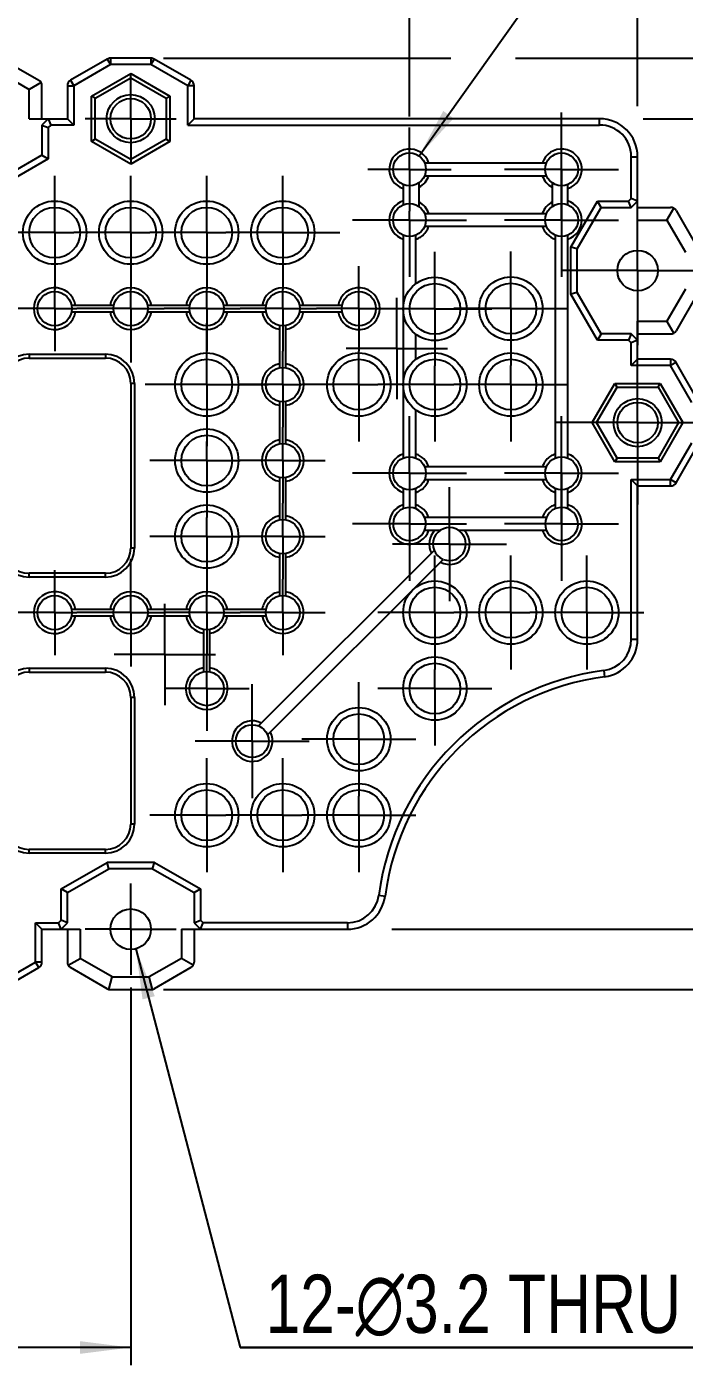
# Model space of a CAD drawing. Header units: millimetres. Extents: x 0 to 297, y 0 to 210.
# Drawn here: x 86.8 to 112.7, y 50.7 to 103.5 of the extents above; entities that cross this region are included whole.
import ezdxf

# ---------------------------------------------------------------- set-up
doc = ezdxf.new("R2010")
doc.units = ezdxf.units.MM
doc.header["$LTSCALE"] = 16.335
doc.linetypes.add('CENTER', pattern=[0.6, 0.375, -0.075, 0.075, -0.075])
doc.layers.get('0').update_dxf_attribs({"linetype": 'CONTINUOUS'})
doc.layers.add('3_ALL_AXES', color=7, linetype='CONTINUOUS')
doc.layers.add('7_ALL_FEATURES', color=7, linetype='CONTINUOUS')
doc.styles.get("Standard").update_dxf_attribs({"font": 'txt', "width": 0.8})
doc.dimstyles.new('DIMSTYLE_1', dxfattribs={"dimtxt": 2.3, "dimasz": 2, "dimexe": 0.7, "dimexo": 0.5, "dimgap": 0.575, "dimtad": 1, "dimdec": 3, "dimlfac": 2, "dimdsep": 46, "dimtxsty": 'Standard', "dimblk": '_FILLED', "dimblk1": '_FILLED', "dimblk2": '_FILLED', "dimcen": 0.09, "dimadec": 0, "dimazin": 0, "dimtm": 0.2, "dimtfac": 1, "dimtdec": 3, "dimtofl": 0, "dimtmove": 0, "dimatfit": 3, "dimldrblk": '_FILLED', "dimfxl": 1, "dimtolj": 1, "dimarcsym": 0})
doc.dimstyles.new('DIMSTYLE_10', dxfattribs={"dimtxt": 2.3, "dimasz": 2, "dimexe": 0.7, "dimexo": 0.5, "dimgap": 0.575, "dimtad": 1, "dimlfac": 2, "dimdsep": 46, "dimtxsty": 'Standard', "dimblk": '_FILLED', "dimblk1": '_FILLED', "dimblk2": '_FILLED', "dimcen": 0.09, "dimadec": 0, "dimazin": 0, "dimtp": 0.3, "dimtm": 0.3, "dimtfac": 1, "dimtofl": 0, "dimtmove": 0, "dimatfit": 3, "dimldrblk": '_FILLED', "dimfxl": 1, "dimtolj": 1, "dimarcsym": 0})
doc.dimstyles.new('DIMSTYLE_2', dxfattribs={"dimtxt": 2.3, "dimasz": 2, "dimexe": 0.7, "dimexo": 0.5, "dimgap": 0.575, "dimtad": 1, "dimdec": 1, "dimlfac": 2, "dimdsep": 46, "dimtxsty": 'Standard', "dimblk": '_FILLED', "dimblk1": '_FILLED', "dimblk2": '_FILLED', "dimcen": 0.09, "dimadec": 0, "dimazin": 0, "dimtm": 0.3, "dimtfac": 1, "dimtdec": 1, "dimtofl": 0, "dimtmove": 0, "dimatfit": 3, "dimldrblk": '_FILLED', "dimfxl": 1, "dimtolj": 1, "dimarcsym": 0})
doc.dimstyles.new('DIMSTYLE_3', dxfattribs={"dimtxt": 2.3, "dimasz": 2, "dimexe": 0.7, "dimexo": 0.5, "dimgap": 0.575, "dimtad": 1, "dimdec": 1, "dimlfac": 2, "dimdsep": 46, "dimtxsty": 'Standard', "dimblk": '_FILLED', "dimblk1": '_FILLED', "dimblk2": '_FILLED', "dimcen": 0.09, "dimadec": 0, "dimazin": 0, "dimtp": 0.05, "dimtm": 0.05, "dimtfac": 1, "dimtdec": 1, "dimtofl": 0, "dimtmove": 0, "dimatfit": 3, "dimldrblk": '_FILLED', "dimfxl": 1, "dimtolj": 1, "dimarcsym": 0})
doc.dimstyles.new('DIMSTYLE_4', dxfattribs={"dimtxt": 2.3, "dimasz": 2, "dimexe": 0.7, "dimexo": 0.5, "dimgap": 0.575, "dimtad": 1, "dimdec": 3, "dimlfac": 2, "dimdsep": 46, "dimtxsty": 'Standard', "dimblk": '_FILLED', "dimblk1": '_FILLED', "dimblk2": '_FILLED', "dimcen": 0.09, "dimadec": 0, "dimazin": 0, "dimtp": 0.2, "dimtm": 0.2, "dimtfac": 1, "dimtdec": 3, "dimtofl": 0, "dimtmove": 0, "dimatfit": 3, "dimldrblk": '_FILLED', "dimfxl": 1, "dimtolj": 1, "dimarcsym": 0})
doc.dimstyles.new('DIMSTYLE_5', dxfattribs={"dimtxt": 2.3, "dimasz": 2, "dimexe": 0.7, "dimexo": 0.5, "dimgap": 0.575, "dimtad": 1, "dimdec": 3, "dimlfac": 2, "dimdsep": 46, "dimtxsty": 'Standard', "dimblk": '_FILLED', "dimblk1": '_FILLED', "dimblk2": '_FILLED', "dimcen": 0.09, "dimadec": 0, "dimazin": 0, "dimtp": 0.3, "dimtm": 0.3, "dimtfac": 1, "dimtdec": 3, "dimtofl": 0, "dimtmove": 0, "dimatfit": 3, "dimldrblk": '_FILLED', "dimfxl": 1, "dimtolj": 1, "dimarcsym": 0})
doc.dimstyles.new('DIMSTYLE_8', dxfattribs={"dimtxt": 2.3, "dimasz": 2, "dimexe": 0.7, "dimexo": 0.5, "dimtad": 1, "dimdec": 3, "dimlfac": 2, "dimdsep": 46, "dimtxsty": 'Standard', "dimblk": '_FILLED', "dimblk1": '_FILLED', "dimblk2": '_FILLED', "dimcen": 0.09, "dimadec": 0, "dimazin": 0, "dimtm": 0.03, "dimtfac": 1, "dimtdec": 3, "dimtmove": 0, "dimatfit": 2, "dimldrblk": '_FILLED', "dimfxl": 1, "dimtolj": 1, "dimarcsym": 0})
doc.dimstyles.new('DIMSTYLE_9', dxfattribs={"dimtxt": 2.3, "dimasz": 2, "dimexe": 0.7, "dimexo": 0.5, "dimtad": 1, "dimlfac": 2, "dimdsep": 46, "dimtxsty": 'Standard', "dimblk": '_FILLED', "dimblk1": '_FILLED', "dimblk2": '_FILLED', "dimcen": 0.09, "dimadec": 0, "dimazin": 0, "dimtp": 0.1, "dimtm": 0.1, "dimtfac": 1, "dimtmove": 0, "dimatfit": 2, "dimldrblk": '_FILLED', "dimfxl": 1, "dimtolj": 1, "dimarcsym": 0})

# ---------------------------------------------------------------- blocks, each defined once
blk = doc.blocks.new('_FILLED')
at = {"color": 0, "linetype": 'ByBlock'}
blk.add_solid([(0, 0), (-1, 0.125), (-1, -0.125)], dxfattribs=at)
blk = doc.blocks.new('*D2')
at = {"color": 2, "linetype": 'Continuous'}
for p, q in [((111.354, 99.899), (132.534, 99.899)), ((131.834, 99.899), (131.834, 83.899)), ((131.834, 67.899), (131.834, 83.899)), ((101.151, 67.899), (132.534, 67.899))]:
    blk.add_line(p, q, dxfattribs=at)
at = {"color": 2, "linetype": 'Continuous', "xscale": 2, "yscale": 2, "zscale": 2}
for p, rotation in [((131.834, 99.899), 90), ((131.834, 67.899), 270)]:
    blk.add_blockref('_FILLED', p, dxfattribs=dict(at, rotation=rotation))
at = {"color": 2, "linetype": 'Continuous', "insert": (128.959, 83.899), "char_height": 2.3, "width": 3.68, "attachment_point": 2, "rotation": 90, "line_spacing_factor": 0.9}
blk.add_mtext('64', dxfattribs=at)
blk = doc.blocks.new('*D3')
at = {"color": 2, "linetype": 'Continuous'}
for p, q in [((46.854, 117.358), (46.854, 124.599)), ((110.854, 112.52), (110.854, 124.599)), ((46.854, 123.899), (78.854, 123.899)), ((110.854, 123.899), (78.854, 123.899)), ((46.854, 100.399), (46.854, 113.209)), ((110.854, 100.399), (110.854, 109.438))]:
    blk.add_line(p, q, dxfattribs=at)
at = {"color": 2, "linetype": 'Continuous', "xscale": 2, "yscale": 2, "zscale": 2, "rotation": 180}
blk.add_blockref('_FILLED', (46.854, 123.899), dxfattribs=at)
at = {"color": 2, "linetype": 'Continuous', "xscale": 2, "yscale": 2, "zscale": 2}
blk.add_blockref('_FILLED', (110.854, 123.899), dxfattribs=at)
at = {"color": 2, "linetype": 'Continuous', "insert": (78.854, 126.774), "char_height": 2.3, "width": 5.52, "attachment_point": 2, "line_spacing_factor": 0.9}
blk.add_mtext('128', dxfattribs=at)
blk = doc.blocks.new('*D4')
at = {"color": 2, "linetype": 'Continuous'}
for p, q in [((44.468, 117.855), (44.468, 131.387)), ((113.241, 116.019), (113.241, 131.387)), ((44.468, 130.687), (78.854, 130.687)), ((113.241, 130.687), (78.854, 130.687)), ((44.468, 95.198), (44.468, 112.175)), ((113.241, 95.198), (113.241, 111.58))]:
    blk.add_line(p, q, dxfattribs=at)
at = {"color": 2, "linetype": 'Continuous', "xscale": 2, "yscale": 2, "zscale": 2, "rotation": 180}
blk.add_blockref('_FILLED', (44.468, 130.687), dxfattribs=at)
at = {"color": 2, "linetype": 'Continuous', "xscale": 2, "yscale": 2, "zscale": 2}
blk.add_blockref('_FILLED', (113.241, 130.687), dxfattribs=at)
at = {"color": 2, "linetype": 'Continuous', "insert": (78.854, 133.562), "char_height": 2.3, "width": 9.2, "attachment_point": 2, "line_spacing_factor": 0.9}
blk.add_mtext('137.6', dxfattribs=at)
blk = doc.blocks.new('*D5')
at = {"color": 2, "linetype": 'Continuous'}
for p, q in [((92.153, 102.285), (103.483, 102.285)), ((106.042, 102.285), (138.289, 102.285)), ((137.589, 102.285), (137.589, 83.899)), ((137.589, 65.512), (137.589, 83.899)), ((92.153, 65.512), (138.289, 65.512))]:
    blk.add_line(p, q, dxfattribs=at)
at = {"color": 2, "linetype": 'Continuous', "xscale": 2, "yscale": 2, "zscale": 2}
for p, rotation in [((137.589, 102.285), 90), ((137.589, 65.512), 270)]:
    blk.add_blockref('_FILLED', p, dxfattribs=dict(at, rotation=rotation))
at = {"color": 2, "linetype": 'Continuous', "insert": (134.714, 83.899), "char_height": 2.3, "width": 7.36, "attachment_point": 2, "rotation": 90, "line_spacing_factor": 0.9}
blk.add_mtext('73.5', dxfattribs=at)
blk = doc.blocks.new('_DOT')
at = {"color": 0, "linetype": 'ByBlock'}
blk.add_line((-0.125, 0), (-1, 0), dxfattribs=at)
at = {"color": 0, "linetype": 'ByBlock', "const_width": 0.125}
blk.add_lwpolyline([(-0.0625, 0, 1), (0.0625, 0, 1)], format="xyb", close=True, dxfattribs=at)
blk = doc.blocks.new('*D7')
at = {"color": 2, "linetype": 'Continuous'}
for p, q in [((126.354, 99.899), (126.354, 102.699)), ((126.354, 102.699), (126.354, 96.899)), ((111.078, 99.899), (127.054, 99.899)), ((126.354, 91.099), (126.354, 96.899)), ((114.3, 93.899), (127.054, 93.899)), ((126.354, 93.899), (126.354, 91.099))]:
    blk.add_line(p, q, dxfattribs=at)
at = {"color": 2, "linetype": 'Continuous', "xscale": 2, "yscale": 2, "zscale": 2}
for name, p, rotation in [('_FILLED', (126.354, 99.899), 270), ('_DOT', (126.354, 93.899), 90)]:
    blk.add_blockref(name, p, dxfattribs=dict(at, rotation=rotation))
at = {"color": 2, "linetype": 'Continuous', "insert": (123.479, 96.899), "char_height": 2.3, "width": 3.68, "attachment_point": 2, "rotation": 90, "line_spacing_factor": 0.9}
blk.add_mtext('12', dxfattribs=at)
blk = doc.blocks.new('*D9')
at = {"color": 2, "linetype": 'Continuous'}
for p, q in [((55.854, 118.692), (55.854, 120.099)), ((101.854, 99.983), (101.854, 120.099)), ((55.854, 119.399), (78.854, 119.399)), ((101.854, 119.399), (78.854, 119.399)), ((55.854, 100.649), (55.854, 113.498))]:
    blk.add_line(p, q, dxfattribs=at)
at = {"color": 2, "linetype": 'Continuous', "xscale": 2, "yscale": 2, "zscale": 2, "rotation": 180}
blk.add_blockref('_FILLED', (55.854, 119.399), dxfattribs=at)
at = {"color": 2, "linetype": 'Continuous', "xscale": 2, "yscale": 2, "zscale": 2}
blk.add_blockref('_FILLED', (101.854, 119.399), dxfattribs=at)
at = {"color": 2, "linetype": 'Continuous', "insert": (78.854, 122.274), "char_height": 2.3, "width": 3.68, "attachment_point": 2, "line_spacing_factor": 0.9}
blk.add_mtext('92', dxfattribs=at)
blk = doc.blocks.new('*D16')
at = {"color": 2, "linetype": 'Continuous'}
for p, q in [((102.231, 98.428), (117.128, 119.399)), ((117.128, 119.399), (139.594, 119.399)), ((139.594, 119.399), (117.128, 119.399))]:
    blk.add_line(p, q, dxfattribs=at)
at = {"color": 2, "linetype": 'Continuous', "xscale": 2, "yscale": 2, "zscale": 2, "rotation": 234.6103851599}
blk.add_blockref('_FILLED', (102.231, 98.428), dxfattribs=at)
at = {"color": 2, "linetype": 'Continuous', "insert": (118.128, 122.274), "char_height": 2.3, "width": 21.46667, "attachment_point": 1, "line_spacing_factor": 0.9}
blk.add_mtext('20-\\Fgdt;{\\Fgdt;n}\\Ftxt;2.6THRU', dxfattribs=at)
blk = doc.blocks.new('*D17')
at = {"color": 2, "linetype": 'Continuous'}
for p, q in [((91.057, 67.125), (95.174, 51.383)), ((95.174, 51.383), (119.481, 51.383)), ((119.481, 51.383), (95.174, 51.383))]:
    blk.add_line(p, q, dxfattribs=at)
at = {"color": 2, "linetype": 'Continuous', "xscale": 2, "yscale": 2, "zscale": 2, "rotation": 104.6569720764}
blk.add_blockref('_FILLED', (91.057, 67.125), dxfattribs=at)
at = {"color": 2, "linetype": 'Continuous', "insert": (96.174, 54.258), "char_height": 2.3, "width": 23.30667, "attachment_point": 1, "line_spacing_factor": 0.9}
blk.add_mtext('12-\\Fgdt;{\\Fgdt;n}\\Ftxt;3.2 THRU', dxfattribs=at)
blk = doc.blocks.new('*D18')
at = {"color": 2, "linetype": 'Continuous'}
for p, q in [((66.854, 65.599), (66.854, 50.683)), ((90.854, 65.599), (90.854, 50.683)), ((66.854, 51.383), (78.854, 51.383)), ((90.854, 51.383), (78.854, 51.383))]:
    blk.add_line(p, q, dxfattribs=at)
at = {"color": 2, "linetype": 'Continuous', "xscale": 2, "yscale": 2, "zscale": 2, "rotation": 180}
blk.add_blockref('_FILLED', (66.854, 51.383), dxfattribs=at)
at = {"color": 2, "linetype": 'Continuous', "xscale": 2, "yscale": 2, "zscale": 2}
blk.add_blockref('_FILLED', (90.854, 51.383), dxfattribs=at)
at = {"color": 2, "linetype": 'Continuous', "insert": (78.854, 54.258), "char_height": 2.3, "width": 3.68, "attachment_point": 2, "line_spacing_factor": 0.9}
blk.add_mtext('48', dxfattribs=at)

msp = doc.modelspace()

# ---------------------------------------------------------------- linework, layer by layer
at = {"layer": '3_ALL_AXES', "color": 7, "linetype": 'CENTER'}
for p, q in [((90.85439, 99.8985), (90.85439, 101.6985)), ((90.85439, 99.8985), (89.05439, 99.8985)), ((90.85439, 99.8985), (90.85439, 98.0985)), ((90.85439, 99.8985), (92.65439, 99.8985)), ((107.85439, 98.1485), (107.85439, 100.1485)), ((101.85439, 98.1485), (101.85439, 99.5485)), ((101.85439, 97.8985), (100.20439, 97.8985)), ((101.85439, 97.8985), (101.85439, 98.1485)), ((101.85439, 97.8985), (103.50439, 97.8985)), ((101.85439, 97.8985), (101.85439, 96.2485)), ((107.85439, 97.8985), (105.60439, 97.8985)), ((107.85439, 97.8985), (107.85439, 98.1485)), ((107.85439, 97.8985), (110.10439, 97.8985)), ((107.85439, 97.8985), (107.85439, 95.6485)), ((87.85439, 95.3985), (87.85439, 97.6485)), ((90.85439, 95.3985), (90.85439, 97.6485)), ((93.85439, 95.3985), (93.85439, 97.6485)), ((96.85439, 95.3985), (96.85439, 97.6485)), ((110.85439, 93.8985), (110.85439, 96.84443)), ((101.85439, 95.8985), (101.85439, 96.2485)), ((101.85439, 95.8985), (99.60439, 95.8985)), ((101.85439, 95.8985), (104.10439, 95.8985)), ((101.85439, 95.8985), (101.85439, 93.6485)), ((107.85439, 95.8985), (105.60439, 95.8985)), ((107.85439, 95.8985), (110.10439, 95.8985)), ((87.85439, 95.3985), (85.60439, 95.3985)), ((87.85439, 95.3985), (87.85439, 93.1485)), ((87.85439, 95.3985), (88.60439, 95.3985)), ((90.85439, 95.3985), (88.60439, 95.3985)), ((90.85439, 95.3985), (91.60439, 95.3985)), ((90.85439, 95.3985), (90.85439, 93.1485)), ((93.85439, 95.3985), (91.60439, 95.3985)), ((93.85439, 95.3985), (94.60439, 95.3985)), ((93.85439, 95.3985), (93.85439, 93.1485)), ((96.85439, 95.3985), (94.60439, 95.3985)), ((96.85439, 95.3985), (99.10439, 95.3985)), ((96.85439, 95.3985), (96.85439, 93.1485)), ((107.85439, 95.6485), (107.85439, 93.6485)), ((102.85439, 92.38652), (102.85439, 94.63652)), ((105.85439, 92.3985), (105.85439, 94.6485)), ((99.85439, 92.3985), (99.85439, 94.0735)), ((110.85439, 93.8985), (107.90847, 93.8985)), ((110.85439, 93.8985), (113.80032, 93.8985)), ((110.85439, 93.8985), (110.85439, 90.95257)), ((87.85439, 92.3985), (87.85439, 93.1485)), ((90.85439, 92.3985), (90.85439, 93.1485)), ((93.85439, 92.3985), (93.85439, 93.1485)), ((96.85439, 92.3985), (96.85439, 93.1485)), ((101.35439, 92.4485), (101.35439, 92.8235)), ((87.85439, 92.3985), (86.17939, 92.3985)), ((87.85439, 92.3985), (88.72939, 92.3985)), ((87.85439, 92.3985), (87.85439, 90.7235)), ((89.17939, 92.3985), (88.72939, 92.3985)), ((90.85439, 92.3985), (89.17939, 92.3985)), ((90.85439, 92.3985), (92.17939, 92.3985)), ((90.85439, 92.3985), (90.85439, 90.7235)), ((93.85439, 92.3985), (92.17939, 92.3985)), ((93.85439, 92.3985), (95.17939, 92.3985)), ((93.85439, 92.3985), (93.85439, 90.7235)), ((96.85439, 92.3985), (95.17939, 92.3985)), ((96.85439, 92.3985), (98.17939, 92.3985)), ((96.85439, 92.3985), (96.85439, 90.7235)), ((99.85439, 92.3985), (98.17939, 92.3985)), ((99.85439, 92.3985), (101.52939, 92.3985)), ((99.85439, 92.3985), (99.85439, 90.7235)), ((102.85439, 92.38652), (100.60439, 92.38652)), ((101.35439, 90.8235), (101.35439, 92.4485)), ((102.85439, 92.38652), (105.10439, 92.38652)), ((102.85439, 92.38652), (102.85439, 90.13652)), ((105.85439, 92.3985), (103.60439, 92.3985)), ((105.85439, 92.3985), (108.10439, 92.3985)), ((105.85439, 92.3985), (105.85439, 90.1485)), ((110.85439, 87.8985), (110.85439, 90.95257)), ((90.85439, 90.7235), (90.85439, 90.2735)), ((93.85439, 89.3985), (93.85439, 90.7235)), ((96.85439, 89.3985), (96.85439, 90.7235)), ((99.72939, 90.8235), (99.35439, 90.8235)), ((101.35439, 90.8235), (99.72939, 90.8235)), ((99.85439, 89.3985), (99.85439, 90.7235)), ((101.35439, 90.8235), (103.35439, 90.8235)), ((101.35439, 90.8235), (101.35439, 88.8235)), ((102.85439, 89.3985), (102.85439, 90.13652)), ((105.85439, 89.3985), (105.85439, 90.1485)), ((93.85439, 89.3985), (91.60439, 89.3985)), ((93.85439, 89.3985), (95.17939, 89.3985)), ((93.85439, 89.3985), (93.85439, 87.1485)), ((96.85439, 89.3985), (95.17939, 89.3985)), ((96.85439, 89.3985), (97.60439, 89.3985)), ((96.85439, 89.3985), (96.85439, 87.7235)), ((99.85439, 89.3985), (97.60439, 89.3985)), ((99.85439, 89.3985), (100.60439, 89.3985)), ((99.85439, 89.3985), (99.85439, 87.1485)), ((102.85439, 89.3985), (100.60439, 89.3985)), ((102.85439, 89.3985), (103.60439, 89.3985)), ((102.85439, 89.3985), (102.85439, 87.1485)), ((105.85439, 89.3985), (103.60439, 89.3985)), ((105.85439, 89.3985), (108.10439, 89.3985)), ((105.85439, 89.3985), (105.85439, 87.1485)), ((96.85439, 86.3985), (96.85439, 87.7235)), ((101.85439, 87.5485), (101.85439, 88.1485)), ((110.85439, 87.8985), (107.62285, 87.8985)), ((107.85439, 87.5485), (107.85439, 88.1485)), ((110.85439, 87.8985), (114.08594, 87.8985)), ((110.85439, 87.8985), (110.85439, 84.66696)), ((101.85439, 86.1485), (101.85439, 87.5485)), ((107.85439, 86.1485), (107.85439, 87.5485)), ((93.85439, 86.3985), (93.85439, 87.1485)), ((93.85439, 86.3985), (91.60439, 86.3985)), ((93.85439, 86.3985), (95.17939, 86.3985)), ((93.85439, 86.3985), (93.85439, 84.1485)), ((96.85439, 86.3985), (95.17939, 86.3985)), ((96.85439, 86.3985), (98.52939, 86.3985)), ((96.85439, 86.3985), (96.85439, 84.7235)), ((101.85439, 85.8985), (101.85439, 86.1485)), ((107.85439, 85.8985), (107.85439, 86.1485)), ((100.20439, 85.8985), (99.60439, 85.8985)), ((101.85439, 85.8985), (100.20439, 85.8985)), ((101.85439, 85.8985), (103.50439, 85.8985)), ((101.85439, 85.8985), (101.85439, 84.2485)), ((103.50439, 85.8985), (104.10439, 85.8985)), ((106.20439, 85.8985), (105.60439, 85.8985)), ((107.85439, 85.8985), (106.20439, 85.8985)), ((107.85439, 85.8985), (109.50439, 85.8985)), ((107.85439, 85.8985), (107.85439, 84.2485)), ((109.50439, 85.8985), (110.10439, 85.8985)), ((103.4296, 84.75354), (103.4296, 85.35354)), ((96.85439, 83.3985), (96.85439, 84.7235)), ((103.4296, 83.10354), (103.4296, 84.75354)), ((93.85439, 83.3985), (93.85439, 84.1485)), ((101.85439, 84.2485), (101.85439, 83.6485)), ((107.85439, 84.2485), (107.85439, 83.6485)), ((100.20439, 83.8985), (99.60439, 83.8985)), ((101.85439, 83.8985), (100.20439, 83.8985)), ((101.85439, 83.8985), (103.50439, 83.8985)), ((101.85439, 83.6485), (101.85439, 82.2485)), ((103.50439, 83.8985), (104.10439, 83.8985)), ((106.20439, 83.8985), (105.60439, 83.8985)), ((107.85439, 83.8985), (106.20439, 83.8985)), ((107.85439, 83.8985), (109.50439, 83.8985)), ((107.85439, 83.6485), (107.85439, 82.2485)), ((109.50439, 83.8985), (110.10439, 83.8985)), ((93.85439, 83.3985), (91.60439, 83.3985)), ((93.85439, 83.3985), (95.17939, 83.3985)), ((93.85439, 83.3985), (93.85439, 81.1485)), ((96.85439, 83.3985), (95.17939, 83.3985)), ((96.85439, 83.3985), (98.52939, 83.3985)), ((96.85439, 83.3985), (96.85439, 81.7235)), ((101.77977, 83.1013), (101.1796, 83.10354)), ((103.42977, 83.1013), (101.77977, 83.1013)), ((103.4296, 83.10354), (103.4296, 81.45354)), ((103.42977, 83.1013), (105.07977, 83.1013)), ((105.07977, 83.1013), (105.6796, 83.10354)), ((90.85439, 82.0735), (90.85439, 82.5235)), ((102.85439, 80.3985), (102.85439, 82.6485)), ((105.85439, 80.3985), (105.85439, 82.6485)), ((108.85439, 80.3985), (108.85439, 82.6485)), ((87.85439, 80.3985), (87.85439, 82.0735)), ((90.85439, 80.3985), (90.85439, 82.0735)), ((101.85439, 82.2485), (101.85439, 81.6485)), ((107.85439, 82.2485), (107.85439, 81.6485)), ((96.85439, 81.56725), (96.85439, 81.7235)), ((96.85439, 80.3985), (96.85439, 81.56725)), ((103.4296, 81.45354), (103.4296, 80.85354)), ((93.85439, 80.3985), (93.85439, 81.1485)), ((87.85439, 80.3985), (86.17939, 80.3985)), ((87.85439, 80.3985), (88.72939, 80.3985)), ((87.85439, 80.3985), (87.85439, 78.7235)), ((89.17939, 80.3985), (88.72939, 80.3985)), ((90.85439, 80.3985), (89.17939, 80.3985)), ((90.85439, 80.3985), (92.17939, 80.3985)), ((90.85439, 80.3985), (90.85439, 78.7235)), ((93.85439, 80.3985), (92.17939, 80.3985)), ((92.20439, 80.3735), (92.20439, 80.7485)), ((92.20439, 78.7485), (92.20439, 80.3735)), ((93.85439, 80.3985), (95.17939, 80.3985)), ((93.85439, 80.3985), (93.85439, 78.7235)), ((95.68564, 80.3985), (95.17939, 80.3985)), ((96.85439, 80.3985), (95.68564, 80.3985)), ((96.85439, 80.3985), (98.52939, 80.3985)), ((96.85439, 80.3985), (96.85439, 78.7235)), ((102.85439, 80.3985), (100.60439, 80.3985)), ((102.85439, 80.3985), (103.60439, 80.3985)), ((102.85439, 80.3985), (102.85439, 78.1485)), ((105.85439, 80.3985), (103.60439, 80.3985)), ((105.85439, 80.3985), (106.60439, 80.3985)), ((105.85439, 80.3985), (105.85439, 78.1485)), ((108.85439, 80.3985), (106.60439, 80.3985)), ((108.85439, 80.3985), (111.10439, 80.3985)), ((108.85439, 80.3985), (108.85439, 78.1485)), ((90.57939, 78.7485), (90.20439, 78.7485)), ((92.20439, 78.7485), (90.57939, 78.7485)), ((92.20439, 78.7485), (94.20439, 78.7485)), ((92.20439, 78.7485), (92.20439, 76.7485)), ((90.85439, 78.7235), (90.85439, 78.2735)), ((93.85439, 77.3985), (93.85439, 78.7235)), ((102.85439, 77.3985), (102.85439, 78.1485)), ((93.85439, 77.3985), (92.17939, 77.3985)), ((93.85439, 77.3985), (95.52939, 77.3985)), ((93.85439, 77.3985), (93.85439, 75.7235)), ((95.6516, 76.97312), (95.6516, 77.57312)), ((99.85439, 75.3985), (99.85439, 77.6485)), ((102.85439, 77.3985), (100.60439, 77.3985)), ((102.85439, 77.3985), (105.10439, 77.3985)), ((102.85439, 77.3985), (102.85439, 75.1485)), ((95.6516, 75.32312), (95.6516, 76.97312)), ((94.0016, 75.32312), (93.4016, 75.32312)), ((95.6516, 75.32312), (94.0016, 75.32312)), ((95.6516, 75.32312), (97.3016, 75.32312)), ((95.6516, 75.32312), (95.6516, 73.67312)), ((97.3016, 75.32312), (97.9016, 75.32312)), ((99.85439, 75.3985), (97.60439, 75.3985)), ((99.85439, 75.3985), (102.10439, 75.3985)), ((99.85439, 75.3985), (99.85439, 73.1485)), ((93.85439, 72.3985), (93.85439, 74.6485)), ((96.85439, 72.3985), (96.85439, 74.6485)), ((95.6516, 73.67312), (95.6516, 73.07312)), ((99.85439, 72.3985), (99.85439, 73.1485)), ((93.85439, 72.3985), (91.60439, 72.3985)), ((93.85439, 72.3985), (94.60439, 72.3985)), ((93.85439, 72.3985), (93.85439, 70.1485)), ((96.85439, 72.3985), (94.60439, 72.3985)), ((96.85439, 72.3985), (97.60439, 72.3985)), ((96.85439, 72.3985), (96.85439, 70.1485)), ((99.85439, 72.3985), (97.60439, 72.3985)), ((99.85439, 72.3985), (102.10439, 72.3985)), ((99.85439, 72.3985), (99.85439, 70.1485)), ((90.85439, 67.8985), (90.85439, 69.6985)), ((90.85439, 67.8985), (89.05439, 67.8985)), ((90.85439, 67.8985), (92.65439, 67.8985)), ((90.85439, 67.8985), (90.85439, 66.0985))]:
    msp.add_line(p, q, dxfattribs=at)
at = {"layer": '3_ALL_AXES', "color": 7, "linetype": 'Continuous'}
msp.add_line((102.10439, 90.3985), (102.10439, 91.38652), dxfattribs=at)
for centre, radius in [((87.85439, 95.3985), 1.25), ((87.85439, 95.3985), 1), ((90.85439, 95.3985), 1.25), ((90.85439, 95.3985), 1), ((93.85439, 95.3985), 1.25), ((93.85439, 95.3985), 1), ((96.85439, 95.3985), 1.25), ((96.85439, 95.3985), 1), ((110.85439, 93.8985), 0.8), ((102.85439, 92.38652), 1.25), ((105.85439, 92.3985), 1.25), ((102.85439, 92.38652), 1), ((105.85439, 92.3985), 1), ((93.85439, 89.3985), 1.25), ((93.85439, 89.3985), 1), ((99.85439, 89.3985), 1.25), ((99.85439, 89.3985), 1), ((102.85439, 89.3985), 1.25), ((102.85439, 89.3985), 1), ((105.85439, 89.3985), 1.25), ((105.85439, 89.3985), 1), ((93.85439, 86.3985), 1.25), ((93.85439, 86.3985), 1), ((93.85439, 83.3985), 1.25), ((93.85439, 83.3985), 1), ((102.85439, 80.3985), 1.25), ((102.85439, 80.3985), 1), ((105.85439, 80.3985), 1.25), ((105.85439, 80.3985), 1), ((108.85439, 80.3985), 1.25), ((108.85439, 80.3985), 1), ((102.85439, 77.3985), 1.25), ((102.85439, 77.3985), 1), ((99.85439, 75.3985), 1.25), ((99.85439, 75.3985), 1), ((93.85439, 72.3985), 1.25), ((96.85439, 72.3985), 1.25), ((99.85439, 72.3985), 1.25), ((93.85439, 72.3985), 1), ((96.85439, 72.3985), 1), ((99.85439, 72.3985), 1), ((90.85439, 67.8985), 0.8)]:
    msp.add_circle(centre, radius, dxfattribs=at)
at = {"layer": '7_ALL_FEATURES', "color": 7, "linetype": 'Continuous'}
for p, q in [((85.77843, 102.25176), (87.22939, 101.41405)), ((89.93036, 102.25176), (88.47939, 101.41405)), ((90.05536, 102.03525), (88.60439, 101.19754)), ((89.93036, 102.25176), (90.05536, 102.03525)), ((90.05536, 102.28525), (90.05536, 102.03525)), ((91.65343, 102.28525), (90.05536, 102.28525)), ((91.65343, 102.03525), (90.05536, 102.03525)), ((91.65343, 102.28525), (91.65343, 102.03525)), ((91.77843, 102.25176), (91.65343, 102.03525)), ((93.10439, 101.19754), (91.65343, 102.03525)), ((93.22939, 101.41405), (91.77843, 102.25176)), ((85.58645, 101.78525), (86.85439, 101.0532)), ((89.30439, 100.79339), (90.85439, 101.68829)), ((89.45439, 100.70679), (90.85439, 101.51508)), ((90.85439, 101.51508), (90.85439, 101.68829)), ((90.85439, 101.68829), (92.40439, 100.79339)), ((90.85439, 101.51508), (92.25439, 100.70679)), ((87.3209, 101.32254), (86.85439, 101.0532)), ((86.85439, 99.8985), (86.85439, 101.0532)), ((87.35439, 99.8985), (87.35439, 101.19754)), ((88.35439, 101.19754), (88.35439, 99.8985)), ((88.35439, 101.19754), (88.60439, 101.19754)), ((88.47939, 101.41405), (88.60439, 101.19754)), ((88.60439, 101.19754), (88.60439, 99.6485)), ((93.22939, 101.41405), (93.10439, 101.19754)), ((93.10439, 99.6485), (93.10439, 101.19754)), ((93.35439, 101.19754), (93.10439, 101.19754)), ((93.35439, 99.8985), (93.35439, 101.19754)), ((89.30439, 99.00361), (89.30439, 100.79339)), ((89.45439, 100.70679), (89.30439, 100.79339)), ((89.45439, 99.09021), (89.45439, 100.70679)), ((92.25439, 100.70679), (92.40439, 100.79339)), ((92.25439, 100.70679), (92.25439, 99.09021)), ((92.40439, 100.79339), (92.40439, 99.00361)), ((86.85439, 99.8985), (88.35439, 99.8985)), ((87.60439, 99.8985), (87.35439, 99.6485)), ((87.60439, 99.8985), (87.70795, 99.6485)), ((88.35439, 99.8985), (88.60439, 99.6485)), ((93.35439, 99.8985), (93.10439, 99.6485)), ((109.35439, 99.8985), (93.35439, 99.8985)), ((109.35439, 99.6485), (109.35439, 99.8985)), ((87.35439, 99.6485), (87.35439, 98.45513)), ((87.35439, 99.6485), (87.60439, 99.54495)), ((87.70795, 99.6485), (87.60439, 99.54495)), ((87.60439, 99.54495), (87.60439, 98.31079)), ((88.60439, 99.6485), (87.70795, 99.6485)), ((93.10439, 99.6485), (109.35439, 99.6485)), ((89.45439, 99.09021), (89.30439, 99.00361)), ((90.85439, 98.10872), (89.30439, 99.00361)), ((90.85439, 98.28192), (89.45439, 99.09021)), ((92.25439, 99.09021), (90.85439, 98.28192)), ((92.40439, 99.00361), (90.85439, 98.10872)), ((92.25439, 99.09021), (92.40439, 99.00361)), ((87.35439, 98.45513), (85.72042, 97.51175)), ((87.60439, 98.31079), (85.78741, 97.26175)), ((87.35439, 98.45513), (87.60439, 98.31079)), ((110.60439, 98.3985), (110.85439, 98.3985)), ((110.60439, 96.75205), (110.60439, 98.3985)), ((110.85439, 95.8985), (110.85439, 98.3985)), ((90.85439, 98.28192), (90.85439, 98.10872)), ((107.25439, 98.1485), (102.45439, 98.1485)), ((101.60439, 97.2985), (101.60439, 96.4985)), ((102.22939, 96.42942), (102.22939, 97.36758)), ((102.45439, 97.6485), (107.25439, 97.6485)), ((107.47939, 97.36758), (107.47939, 96.42942)), ((108.10439, 96.4985), (108.10439, 97.2985)), ((110.50084, 96.6485), (110.60439, 96.75205)), ((110.85439, 96.6485), (110.60439, 96.75205)), ((108.21764, 94.83151), (109.26668, 96.6485)), ((108.46764, 94.76453), (109.41102, 96.3985)), ((109.26668, 96.6485), (110.50084, 96.6485)), ((109.41102, 96.3985), (109.26668, 96.6485)), ((109.41102, 96.3985), (110.60439, 96.3985)), ((110.60439, 96.3985), (110.50084, 96.6485)), ((110.60439, 96.3985), (110.85439, 96.6485)), ((110.85439, 96.3985), (112.15343, 96.3985)), ((112.0091, 95.8985), (112.27843, 96.36501)), ((112.36994, 96.2735), (113.20765, 94.82254)), ((107.25439, 96.1485), (102.45439, 96.1485)), ((110.85439, 95.8985), (112.0091, 95.8985)), ((112.0091, 95.8985), (112.74115, 94.63055)), ((101.60439, 95.2985), (101.60439, 86.4985)), ((102.10439, 93.38652), (102.10439, 95.2985)), ((102.45439, 95.6485), (107.25439, 95.6485)), ((107.60439, 95.2985), (107.60439, 86.4985)), ((108.10439, 86.4985), (108.10439, 95.2985)), ((108.21764, 92.96549), (108.21764, 94.83151)), ((108.46764, 94.76453), (108.21764, 94.83151)), ((108.46764, 93.03248), (108.46764, 94.76453)), ((108.46764, 93.03248), (108.21764, 92.96549)), ((109.41102, 91.3985), (108.46764, 93.03248)), ((112.74115, 93.16645), (112.0091, 91.8985)), ((90.19107, 92.5235), (88.51772, 92.5235)), ((93.19107, 92.5235), (91.51772, 92.5235)), ((96.19107, 92.5235), (94.51772, 92.5235)), ((99.19107, 92.5235), (97.51772, 92.5235)), ((109.26668, 91.1485), (108.21764, 92.96549)), ((113.20765, 92.97446), (112.36994, 91.5235)), ((88.51772, 92.2735), (90.19107, 92.2735)), ((91.51772, 92.2735), (93.19107, 92.2735)), ((94.51772, 92.2735), (96.19107, 92.2735)), ((97.51772, 92.2735), (99.19107, 92.2735)), ((96.72939, 91.73518), (96.72939, 90.06183)), ((96.97939, 90.06183), (96.97939, 91.73518)), ((110.85439, 91.8985), (112.0091, 91.8985)), ((110.85439, 90.3985), (110.85439, 91.8985)), ((112.27843, 91.43199), (112.0091, 91.8985)), ((109.41102, 91.3985), (109.26668, 91.1485)), ((110.50084, 91.1485), (109.26668, 91.1485)), ((110.60439, 91.3985), (109.41102, 91.3985)), ((110.60439, 91.3985), (110.50084, 91.1485)), ((110.60439, 91.04495), (110.50084, 91.1485)), ((110.85439, 91.1485), (110.60439, 91.3985)), ((110.85439, 91.1485), (110.60439, 91.04495)), ((110.60439, 90.1485), (110.60439, 91.04495)), ((110.85439, 91.3985), (112.15343, 91.3985)), ((86.85439, 90.5985), (89.85439, 90.5985)), ((86.85439, 90.5985), (86.85439, 90.4485)), ((86.85439, 90.4485), (89.85439, 90.4485)), ((89.85439, 90.5985), (89.85439, 90.4485)), ((110.85439, 90.3985), (110.60439, 90.1485)), ((112.15343, 90.3985), (110.85439, 90.3985)), ((112.15343, 90.3985), (112.15343, 90.1485)), ((112.15343, 90.1485), (110.60439, 90.1485)), ((112.36994, 90.2735), (112.15343, 90.1485)), ((112.99115, 88.69754), (112.15343, 90.1485)), ((113.20765, 88.82254), (112.36994, 90.2735)), ((91.00439, 89.4485), (90.85439, 89.4485)), ((90.85439, 89.4485), (90.85439, 82.9485)), ((91.00439, 89.4485), (91.00439, 82.9485)), ((109.06461, 87.8985), (109.9595, 89.4485)), ((109.9595, 89.4485), (111.74929, 89.4485)), ((110.0461, 89.2985), (109.9595, 89.4485)), ((111.66269, 89.2985), (111.74929, 89.4485)), ((111.74929, 89.4485), (112.64418, 87.8985)), ((109.23781, 87.8985), (110.0461, 89.2985)), ((110.0461, 89.2985), (111.66269, 89.2985)), ((111.66269, 89.2985), (112.47098, 87.8985)), ((96.72939, 88.73518), (96.72939, 87.06183)), ((96.97939, 87.06183), (96.97939, 88.73518)), ((102.10439, 86.4985), (102.10439, 88.3985)), ((109.23781, 87.8985), (109.06461, 87.8985)), ((109.9595, 86.3485), (109.06461, 87.8985)), ((110.0461, 86.4985), (109.23781, 87.8985)), ((112.47098, 87.8985), (111.66269, 86.4985)), ((112.64418, 87.8985), (111.74929, 86.3485)), ((112.47098, 87.8985), (112.64418, 87.8985)), ((112.15343, 85.6485), (112.99115, 87.09946)), ((112.36994, 85.5235), (113.20765, 86.97446)), ((107.25439, 86.1485), (102.45439, 86.1485)), ((110.0461, 86.4985), (109.9595, 86.3485)), ((111.74929, 86.3485), (109.9595, 86.3485)), ((111.66269, 86.4985), (110.0461, 86.4985)), ((111.66269, 86.4985), (111.74929, 86.3485)), ((96.72939, 85.73518), (96.72939, 84.06183)), ((96.97939, 84.06183), (96.97939, 85.73518)), ((102.45439, 85.6485), (107.25439, 85.6485)), ((110.60439, 85.6485), (112.15343, 85.6485)), ((110.60439, 79.35068), (110.60439, 85.6485)), ((110.85439, 85.3985), (110.60439, 85.6485)), ((112.36994, 85.5235), (112.15343, 85.6485)), ((112.15343, 85.3985), (112.15343, 85.6485)), ((101.60439, 85.2985), (101.60439, 84.4985)), ((102.10439, 84.4985), (102.10439, 85.2985)), ((107.60439, 85.2985), (107.60439, 84.4985)), ((108.10439, 84.4985), (108.10439, 85.2985)), ((110.85439, 85.3985), (112.15343, 85.3985)), ((110.85439, 79.35068), (110.85439, 85.3985)), ((107.25439, 84.1485), (102.45439, 84.1485)), ((102.45439, 83.6485), (103.07896, 83.6485)), ((103.78058, 83.6485), (107.25439, 83.6485)), ((91.00439, 82.9485), (90.85439, 82.9485)), ((102.82873, 82.85381), (95.89909, 75.92416)), ((96.25264, 75.57061), (103.18229, 82.50026)), ((96.72939, 82.73518), (96.72939, 81.06183)), ((96.97939, 81.06183), (96.97939, 82.73518)), ((89.85439, 81.9485), (86.85439, 81.9485)), ((86.85439, 81.7985), (86.85439, 81.9485)), ((89.85439, 81.7985), (89.85439, 81.9485)), ((89.85439, 81.7985), (86.85439, 81.7985)), ((90.19107, 80.5235), (88.51772, 80.5235)), ((93.19107, 80.5235), (91.51772, 80.5235)), ((96.19107, 80.5235), (94.51772, 80.5235)), ((88.51772, 80.2735), (90.19107, 80.2735)), ((91.51772, 80.2735), (93.19107, 80.2735)), ((94.51772, 80.2735), (96.19107, 80.2735)), ((93.72939, 79.73518), (93.72939, 78.06183)), ((93.97939, 78.06183), (93.97939, 79.73518)), ((110.60439, 79.35068), (110.85439, 79.35068)), ((86.85439, 78.1985), (89.85439, 78.1985)), ((86.85439, 78.1985), (86.85439, 78.0485)), ((86.85439, 78.0485), (89.85439, 78.0485)), ((89.85439, 78.1985), (89.85439, 78.0485)), ((109.51673, 78.11127), (109.5492, 77.86339)), ((91.00439, 77.0485), (90.85439, 77.0485)), ((90.85439, 77.0485), (90.85439, 72.0485)), ((91.00439, 77.0485), (91.00439, 72.0485)), ((91.00439, 72.0485), (90.85439, 72.0485)), ((89.85439, 71.0485), (86.85439, 71.0485)), ((86.85439, 70.8985), (86.85439, 71.0485)), ((89.85439, 70.8985), (86.85439, 70.8985)), ((89.85439, 70.8985), (89.85439, 71.0485)), ((88.10439, 69.48621), (89.92138, 70.53525)), ((88.35439, 69.34188), (89.98837, 70.28525)), ((91.78741, 70.53525), (89.92138, 70.53525)), ((89.98837, 70.28525), (89.92138, 70.53525)), ((91.72042, 70.28525), (89.98837, 70.28525)), ((91.72042, 70.28525), (91.78741, 70.53525)), ((91.72042, 70.28525), (93.35439, 69.34188)), ((91.78741, 70.53525), (93.60439, 69.48621)), ((88.10439, 68.25205), (88.10439, 69.48621)), ((88.35439, 69.34188), (88.10439, 69.48621)), ((88.35439, 68.1485), (88.35439, 69.34188)), ((93.35439, 69.34188), (93.60439, 69.48621)), ((93.35439, 69.34188), (93.35439, 68.1485)), ((93.60439, 69.48621), (93.60439, 68.25205)), ((100.64163, 69.23616), (100.88951, 69.2037)), ((88.00084, 68.1485), (88.10439, 68.25205)), ((88.35439, 68.1485), (88.10439, 68.25205)), ((93.35439, 68.1485), (93.60439, 68.25205)), ((93.60439, 68.25205), (93.70795, 68.1485)), ((87.10439, 68.1485), (88.00084, 68.1485)), ((87.10439, 66.59946), (87.10439, 68.1485)), ((87.35439, 67.8985), (87.10439, 68.1485)), ((87.35439, 67.8985), (88.85439, 67.8985)), ((87.35439, 66.59946), (87.35439, 67.8985)), ((88.10439, 67.8985), (88.00084, 68.1485)), ((88.10439, 67.8985), (88.35439, 68.1485)), ((88.35439, 67.8985), (88.35439, 66.59946)), ((88.85439, 67.8985), (88.85439, 66.7438)), ((92.85439, 67.8985), (99.40221, 67.8985)), ((92.85439, 67.8985), (92.85439, 66.7438)), ((93.35439, 68.1485), (93.60439, 67.8985)), ((93.35439, 67.8985), (93.35439, 66.59946)), ((93.60439, 67.8985), (93.70795, 68.1485)), ((99.40221, 68.1485), (93.70795, 68.1485)), ((99.40221, 68.1485), (99.40221, 67.8985)), ((85.65343, 65.76175), (87.10439, 66.59946)), ((87.35439, 66.59946), (87.10439, 66.59946)), ((87.22939, 66.38296), (87.10439, 66.59946)), ((88.38789, 66.47446), (88.85439, 66.7438)), ((90.12234, 66.01175), (88.85439, 66.7438)), ((92.85439, 66.7438), (91.58645, 66.01175)), ((93.3209, 66.47446), (92.85439, 66.7438)), ((85.77843, 65.54524), (87.22939, 66.38296)), ((89.93036, 65.54524), (88.47939, 66.38296)), ((93.22939, 66.38296), (91.77843, 65.54524)), ((89.99065, 65.52027), (90.12234, 66.01175)), ((90.12234, 66.01175), (91.58645, 66.01175)), ((91.71814, 65.52027), (91.58645, 66.01175)), ((90.05536, 65.51175), (91.65343, 65.51175))]:
    msp.add_line(p, q, dxfattribs=at)
at = {"layer": '7_ALL_FEATURES', "color": 7, "linetype": 'CENTER'}
for p, q in [((107.85439, 95.8985), (107.85439, 98.1485)), ((107.85439, 95.8985), (105.60439, 95.8985)), ((107.85439, 95.8985), (110.10439, 95.8985)), ((107.85439, 95.8985), (107.85439, 93.6485)), ((102.85439, 92.38652), (102.85439, 94.63652)), ((102.85439, 92.38652), (100.60439, 92.38652)), ((102.85439, 92.38652), (105.10439, 92.38652)), ((102.85439, 92.38652), (102.85439, 90.13652)), ((93.85439, 91.6485), (93.85439, 91.82238)), ((93.85439, 89.3985), (93.85439, 91.6485)), ((91.60439, 89.3985), (91.43052, 89.3985)), ((93.85439, 89.3985), (91.60439, 89.3985)), ((93.85439, 89.3985), (96.27827, 89.3985)), ((93.85439, 89.3985), (93.85439, 86.97463)), ((107.85439, 83.8985), (107.85439, 86.1485)), ((107.85439, 83.8985), (105.60439, 83.8985)), ((107.85439, 83.8985), (110.10439, 83.8985)), ((107.85439, 83.8985), (107.85439, 81.6485)), ((99.85439, 75.3985), (99.85439, 77.6485)), ((99.85439, 75.3985), (97.60439, 75.3985)), ((99.85439, 75.3985), (102.10439, 75.3985)), ((99.85439, 75.3985), (99.85439, 73.1485))]:
    msp.add_line(p, q, dxfattribs=at)
at = {"layer": '7_ALL_FEATURES', "color": 7, "linetype": 'Continuous'}
for centre, radius in [((90.85439, 99.8985), 0.95), ((90.85439, 99.8985), 0.8), ((101.85439, 97.8985), 0.65), ((107.85439, 97.8985), 0.65), ((101.85437, 95.89848), 0.64998), ((107.85442, 95.89852), 0.64998), ((87.85439, 92.3985), 0.675), ((90.85439, 92.3985), 0.675), ((93.85439, 92.3985), 0.675), ((96.85439, 92.3985), 0.675), ((99.85439, 92.3985), 0.675), ((96.8544, 89.39848), 0.675), ((110.85439, 87.8985), 0.95), ((110.85439, 87.8985), 0.8), ((96.8544, 86.39848), 0.675), ((101.85437, 85.89848), 0.64998), ((107.85442, 85.89852), 0.64998), ((96.8544, 83.39848), 0.675), ((87.85439, 80.3985), 0.675), ((90.85439, 80.3985), 0.675), ((93.85439, 80.3985), 0.675), ((96.85439, 80.3985), 0.675), ((93.85439, 77.3985), 0.675), ((95.6516, 75.32312), 0.65)]:
    msp.add_circle(centre, radius, dxfattribs=at)
for centre, radius, start, end in [((90.05536, 102.03525), 0.25, 90, 120), ((91.65343, 102.03525), 0.25, 60, 90), ((87.10439, 101.19754), 0.25, 0, 60), ((88.60439, 101.19754), 0.25, 120, 180), ((93.10439, 101.19754), 0.25, 0, 60), ((109.35439, 98.3985), 1.5, 0, 90), ((109.35439, 98.3985), 1.25, 0, 90), ((101.85439, 97.8985), 0.8, 18.209957, 251.790043), ((107.85439, 97.8985), 0.8, 288.209957, 161.790043), ((101.85439, 97.8985), 0.79998, 297.953187, 341.790043), ((107.85439, 97.8985), 0.79999, 198.209957, 242.046813), ((101.85437, 95.89848), 0.79996, 108.207546, 251.79144), ((101.85439, 95.8985), 0.79999, 18.209957, 62.046813), ((107.85364, 95.89907), 0.79905, 139.869865, 161.775597), ((107.85628, 95.8961), 0.80302, 122.327713, 139.824858), ((107.85276, 95.90177), 0.79635, 117.959296, 122.331518), ((107.85442, 95.89852), 0.79996, 288.207546, 71.79144), ((112.15343, 96.1485), 0.25, 30, 90), ((101.85671, 95.89132), 0.79245, 288.213125, 291.1853), ((101.85426, 95.89773), 0.79932, 291.182938, 292.682503), ((101.85154, 95.90389), 0.80605, 292.692188, 306.00199), ((101.85265, 95.90015), 0.80237, 306.094739, 323.908764), ((101.84858, 95.90168), 0.80657, 323.991321, 337.295982), ((101.85596, 95.89839), 0.79849, 337.309078, 338.810539), ((101.8627, 95.89582), 0.79127, 338.808069, 341.786598), ((107.85439, 95.8985), 0.79997, 198.209957, 251.790043), ((87.85439, 92.3985), 0.825, 8.714742, 351.285258), ((90.85439, 92.3985), 0.825, 8.714742, 171.285258), ((93.85439, 92.3985), 0.825, 8.714742, 171.285258), ((96.85439, 92.3985), 0.825, 8.714742, 171.285258), ((99.85439, 92.3985), 0.825, 188.714742, 171.285258), ((90.85439, 92.3985), 0.825, 188.714742, 351.285258), ((93.85439, 92.3985), 0.825, 188.714742, 351.285258), ((96.85441, 92.39855), 0.82506, 188.718212, 261.284765), ((96.85456, 92.39847), 0.82484, 296.855863, 333.14339), ((96.8487, 92.40042), 0.83095, 333.205599, 348.785855), ((96.86283, 92.39723), 0.81647, 348.812429, 351.283375), ((96.85629, 92.38604), 0.8124, 278.715755, 280.371518), ((96.85229, 92.40421), 0.83099, 280.417416, 296.816547), ((112.15343, 91.6485), 0.25, 270, 330), ((86.85439, 89.4485), 1.15, 90, 180), ((86.85439, 89.4485), 1, 90, 180), ((89.85439, 89.4485), 1.15, 0, 90), ((89.85439, 89.4485), 1, 0, 90), ((112.15343, 90.1485), 0.25, 30, 90), ((96.85439, 89.39853), 0.825, 98.714711, 261.285833), ((96.8544, 89.39848), 0.825, 278.714711, 81.285833), ((96.85439, 86.39853), 0.825, 98.714711, 261.285833), ((96.8544, 86.39848), 0.825, 278.714711, 81.285833), ((101.85437, 85.89848), 0.79996, 108.207546, 251.79144), ((101.85439, 85.8985), 0.79997, 18.209957, 71.790043), ((107.84609, 85.90118), 0.79127, 158.808069, 161.786598), ((107.85283, 85.89861), 0.79849, 157.309078, 158.810539), ((107.86021, 85.89532), 0.80657, 143.991321, 157.295982), ((107.85614, 85.89685), 0.80237, 126.094739, 143.908764), ((107.85725, 85.89311), 0.80605, 112.692188, 126.00199), ((107.85453, 85.89927), 0.79932, 111.182938, 112.682503), ((107.85208, 85.90568), 0.79245, 108.213125, 111.1853), ((107.85442, 85.89852), 0.79996, 288.207546, 71.79144), ((101.85596, 85.89839), 0.79849, 337.309078, 338.810539), ((101.8627, 85.89582), 0.79127, 338.808069, 341.786598), ((107.85439, 85.8985), 0.79997, 198.209957, 251.790043), ((101.85671, 85.89132), 0.79245, 288.213125, 291.1853), ((101.85426, 85.89773), 0.79932, 291.182938, 292.682503), ((101.85154, 85.90389), 0.80605, 292.692188, 306.00199), ((101.85265, 85.90015), 0.80237, 306.094739, 323.908764), ((101.84858, 85.90168), 0.80657, 323.991321, 337.295982), ((112.15343, 85.6485), 0.25, 270, 330), ((101.85439, 83.8985), 0.8, 108.209957, 341.790043), ((101.85439, 83.8985), 0.79997, 18.209957, 71.790043), ((107.85439, 83.8985), 0.8, 198.209957, 71.790043), ((107.85725, 83.89311), 0.80605, 112.692188, 126.00199), ((107.85453, 83.89927), 0.79932, 111.182938, 112.682503), ((107.85208, 83.90568), 0.79245, 108.213125, 111.1853), ((96.85439, 83.39853), 0.825, 98.714711, 261.285833), ((96.8544, 83.39848), 0.825, 278.714711, 81.285833), ((101.85439, 83.8985), 0.65, 112.619865, 111.000254), ((107.84609, 83.90118), 0.79127, 158.808069, 161.786598), ((107.85283, 83.89861), 0.79849, 157.309078, 158.810539), ((107.86021, 83.89532), 0.80657, 143.991321, 157.295982), ((107.85439, 83.8985), 0.65, 112.619865, 111.000126), ((107.85614, 83.89685), 0.80237, 126.094739, 143.908764), ((103.4298, 83.1013), 0.80004, 136.844388, 206.789547), ((103.42977, 83.1013), 0.65, 247.619865, 246.077851), ((103.42977, 83.1013), 0.8, 243.209957, 43.157426), ((86.85439, 82.9485), 1.15, 180, 270), ((86.85439, 82.9485), 1, 180, 270), ((89.85439, 82.9485), 1.15, 270, 360), ((89.85439, 82.9485), 1, 270, 360), ((87.85439, 80.3985), 0.825, 8.714742, 351.285258), ((90.85439, 80.3985), 0.825, 8.714742, 171.285258), ((93.85439, 80.3985), 0.825, 8.714742, 171.285258), ((96.85439, 80.3985), 0.825, 188.714742, 81.285258), ((96.85423, 80.39853), 0.82484, 116.855863, 153.14339), ((96.8565, 80.39279), 0.83099, 100.417416, 116.816547), ((96.8525, 80.41096), 0.8124, 98.715755, 100.371518), ((96.84596, 80.39977), 0.81647, 168.812429, 171.283375), ((96.86009, 80.39658), 0.83095, 153.205599, 168.785855), ((90.85439, 80.3985), 0.825, 188.714742, 351.285258), ((93.85441, 80.39855), 0.82506, 188.718212, 261.284765), ((93.85456, 80.39847), 0.82484, 296.855863, 333.14339), ((93.8487, 80.40042), 0.83095, 333.205599, 348.785855), ((93.86283, 80.39723), 0.81647, 348.812429, 351.283375), ((93.85629, 80.38604), 0.8124, 278.715755, 280.371518), ((93.85229, 80.40421), 0.83099, 280.417416, 296.816547), ((109.35439, 79.35068), 1.25, 277.462088, 360), ((109.35439, 79.35068), 1.5, 277.462088, 360), ((93.85439, 77.3985), 0.825, 98.714742, 81.285258), ((86.85439, 77.0485), 1.15, 90, 180), ((86.85439, 77.0485), 1, 90, 180), ((89.85439, 77.0485), 1.15, 0, 90), ((89.85439, 77.0485), 1, 0, 90), ((110.85439, 67.8985), 10.3, 97.462088, 172.537912), ((110.85439, 67.8985), 10.05, 97.462088, 172.537912), ((95.6516, 75.32312), 0.8, 63.209957, 26.790043), ((86.85439, 72.0485), 1.15, 180, 270), ((86.85439, 72.0485), 1, 180, 270), ((89.85439, 72.0485), 1.15, 270, 360), ((89.85439, 72.0485), 1, 270, 360), ((99.40221, 69.3985), 1.25, 270, 352.537912), ((99.40221, 69.3985), 1.5, 270, 352.537912), ((87.10439, 66.59946), 0.25, 300, 360), ((88.60439, 66.59946), 0.25, 180, 240), ((93.10439, 66.59946), 0.25, 300, 360), ((90.05536, 65.76175), 0.25, 240, 270), ((91.65343, 65.76175), 0.25, 270, 300)]:
    msp.add_arc(centre, radius, start, end, dxfattribs=at)

# ---------------------------------------------------------------- dimensions: what is measured, and where the dimension line sits
at = {"color": 2, "linetype": 'Continuous'}
for base, p1, p2, angle, dimstyle, picture, middle in [((44.46764, 130.68654), (113.24115, 94.69754), (44.46764, 94.69754), 180, 'DIMSTYLE_2', '*D4', (79.0844, 130.68654)), ((46.85439, 123.8985), (110.85439, 99.8985), (46.85439, 99.8985), 180, 'DIMSTYLE_1', '*D3', (79.1419, 123.8985)), ((55.85439, 119.3985), (101.85439, 99.48283), (55.85439, 100.1485), 180, 'DIMSTYLE_5', '*D9', (78.85439, 119.3985)), ((137.5894, 102.28525), (91.65343, 65.51175), (91.65343, 102.28525), 90, 'DIMSTYLE_3', '*D5', (137.5894, 83.956)), ((131.83365, 99.8985), (100.6508, 67.8985), (110.85439, 99.8985), 90, 'DIMSTYLE_1', '*D2', (131.83365, 83.956))]:
    dim = msp.add_linear_dim(base=base, p1=p1, p2=p2, angle=angle, dimstyle=dimstyle, dxfattribs=at)
    dim.commit()
    dim.dimension.update_dxf_attribs({"geometry": picture, "text_midpoint": middle, "dimtype": 160})
for p1, p2, text, dimstyle, picture, middle in [((102.23083, 98.4284), (101.47796, 97.3686), '20-%%c<>THRU', 'DIMSTYLE_8', '*D16', (128.86112, 121.1235)), ((91.05682, 67.12453), (90.65197, 68.67247), '12-%%c<> THRU', 'DIMSTYLE_9', '*D17', (107.82726, 53.10789))]:
    dim = msp.add_diameter_dim_2p(p1=p1, p2=p2, text=text, dimstyle=dimstyle, override={"dimtih": 1, "dimtoh": 1, "dimpost": '<>'}, dxfattribs=at)
    dim.commit()
    dim.dimension.update_dxf_attribs({"geometry": picture, "text_midpoint": middle, "dimtype": 163})
dim = msp.add_linear_dim(base=(126.35439, 93.8985), p1=(110.57758, 99.8985), p2=(113.80032, 93.8985), angle=270, dimstyle='DIMSTYLE_4', override={"dimblk2": 'DOT', "dimsah": 1}, dxfattribs=at)
dim.commit()
dim.dimension.update_dxf_attribs({"geometry": '*D7', "text_midpoint": (126.35439, 97.1285), "dimtype": 160})
dim = msp.add_linear_dim(base=(90.85439, 51.38289), p1=(66.85439, 66.0985), p2=(90.85439, 66.0985), dimstyle='DIMSTYLE_10', dxfattribs=at)
dim.commit()
dim.dimension.update_dxf_attribs({"geometry": '*D18', "text_midpoint": (78.91189, 51.38289), "dimtype": 160})

doc.saveas('drawing.dxf')
